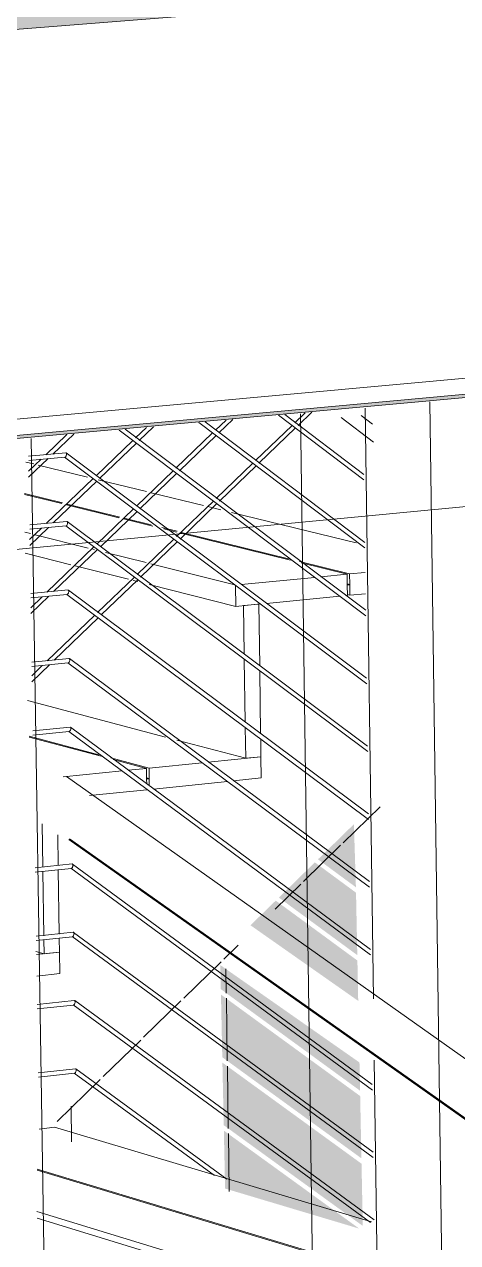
# Model space of a CAD drawing. Header units: inches. Extents: x 5690 to 5695, y -585 to 907.
# Drawn here: x 5690.4452 to 5690.4697, y 906.986 to 907.0548 of the extents above; entities that cross this region are included whole.
import ezdxf

# ---------------------------------------------------------------- set-up
doc = ezdxf.new("R2010")
doc.units = ezdxf.units.IN
doc.header["$MEASUREMENT"] = 0
for name, color, linetype, lineweight in [('A-CLNG', 13, 'Continuous', 13), ('A-DOOR-FRAM', 31, 'Continuous', 9), ('A-FLOR-HRAL', 11, 'Continuous', 9), ('A-GLAZ-CURT', 52, 'Continuous', 9), ('A-GLAZ-CWMG', 51, 'Continuous', 9), ('A-ROOF', 132, 'Continuous', 13), ('A-WALL', 113, 'Continuous', 13), ('A-WALL-PATT-1', 111, 'Continuous', 9), ('G-ANNO-SYMB-1', 111, 'Continuous', 9), ('S-BEAM', 12, 'Continuous', 9), ('S-STRS', 31, 'Continuous', 9)]:
    doc.layers.add(name, color=color, linetype=linetype, lineweight=lineweight)
doc.layers.add('A-DOOR-1', color=31, linetype='Continuous', lineweight=13, transparency=0.75)

# ---------------------------------------------------------------- blocks, each defined once
blk = doc.blocks.new('FP_21-3D View 1')
at = {"layer": 'A-WALL-PATT-1'}
for p, q in [((5690.461039, 907.013787), (5690.460767, 907.032837)), ((5690.461508, 906.980834), (5690.461039, 907.013787)), ((5690.461039, 907.013787), (5690.461039, 907.013787))]:
    blk.add_line(p, q, dxfattribs=at)

msp = doc.modelspace()

# ---------------------------------------------------------------- hatches: boundary and pattern name
at = {"layer": 'A-CLNG'}
msp.add_hatch(color=256, dxfattribs=at).paths.add_polyline_path([(5690.241927, 907.012843), (5690.577408, 907.04359), (5690.577405, 907.04376), (5690.24192, 907.013046)], flags=0)
at = {"layer": 'A-DOOR-1'}
h = msp.add_hatch(color=256, dxfattribs=at)
h.paths.add_polyline_path([(5690.464092, 906.986803), (5690.456445, 906.992338), (5690.456515, 906.989067), (5690.463715, 906.986915)], flags=0)
h.paths.add_polyline_path([(5690.464295, 906.986955), (5690.464223, 906.990469), (5690.456363, 906.996178), (5690.456438, 906.992644), (5690.463877, 906.987257)], flags=0)
h.paths.add_polyline_path([(5690.464217, 906.990773), (5690.464146, 906.99429), (5690.456281, 907.000022), (5690.456356, 906.996484), (5690.463529, 906.991273)], flags=0)
h.paths.add_polyline_path([(5690.464139, 906.994595), (5690.464107, 906.996189), (5690.456245, 907.00169), (5690.456274, 907.000329), (5690.463505, 906.995057)], flags=0)
h.paths.add_polyline_path([(5690.464036, 906.999666), (5690.46399, 907.001945), (5690.459376, 907.00533), (5690.457951, 907.003937), (5690.46364, 906.999944)], flags=0)
h.paths.add_polyline_path([(5690.463984, 907.002251), (5690.463912, 907.005778), (5690.461586, 907.007491), (5690.459553, 907.005503), (5690.463458, 907.002637)], flags=0)
h.paths.add_polyline_path([(5690.463906, 907.006085), (5690.463792, 907.009647), (5690.461763, 907.007663), (5690.463435, 907.006432)], flags=0)
at = {"layer": 'A-ROOF'}
msp.add_hatch(color=256, dxfattribs=at).paths.add_polyline_path([(5690.241044, 907.038428), (5690.577333, 907.065046), (5690.55112, 907.06933), (5690.420434, 907.059463), (5690.414613, 907.059471), (5690.413869, 907.058833), (5690.41359, 907.058833), (5690.41372, 907.058956), (5690.408205, 907.058539), (5690.353895, 907.070244), (5690.353445, 907.071359), (5690.222335, 907.062604), (5690.222376, 907.062075), (5690.210708, 907.061293), (5690.208518, 907.061953), (5690.17614, 907.059795), (5690.239454, 907.038952)], flags=0)

# ---------------------------------------------------------------- linework, layer by layer
at = {"layer": 'A-CLNG'}
for p, q in [((5690.241885, 907.014059), (5690.577405, 907.04461)), ((5690.577408, 907.04359), (5690.241927, 907.012843))]:
    msp.add_line(p, q, dxfattribs=at)
at = {"layer": 'A-DOOR-FRAM'}
msp.add_line((5690.447843, 906.991713), (5690.447812, 906.993716), dxfattribs=at)
at = {"layer": 'A-FLOR-HRAL'}
for p, q in [((5690.455964, 907.031897), (5690.456568, 907.032477)), ((5690.456955, 907.032512), (5690.456161, 907.031749)), ((5690.464356, 907.0291), (5690.459533, 907.032751)), ((5690.459894, 907.032784), (5690.464352, 907.029409)), ((5690.460448, 907.032324), (5690.461032, 907.032886)), ((5690.461418, 907.032921), (5690.460643, 907.032176)), ((5690.464892, 907.031235), (5690.46307, 907.032617)), ((5690.464848, 907.032247), (5690.464207, 907.032734)), ((5690.464463, 907.021421), (5690.450536, 907.031897)), ((5690.450866, 907.031956), (5690.464459, 907.021729)), ((5690.451459, 907.031468), (5690.452082, 907.032065)), ((5690.452471, 907.032101), (5690.451656, 907.03132)), ((5690.453735, 907.029756), (5690.455811, 907.03175)), ((5690.46441, 907.025259), (5690.455029, 907.032338)), ((5690.455391, 907.032371), (5690.464406, 907.025567)), ((5690.458228, 907.030188), (5690.460296, 907.032178)), ((5690.460492, 907.03203), (5690.458424, 907.030041)), ((5690.446382, 907.030512), (5690.447574, 907.031652)), ((5690.447964, 907.031688), (5690.446773, 907.030548)), ((5690.44923, 907.029331), (5690.451305, 907.03132)), ((5690.451502, 907.031172), (5690.449427, 907.029184)), ((5690.456008, 907.031602), (5690.453931, 907.029608)), ((5690.445413, 907.030435), (5690.447519, 907.03063)), ((5690.447468, 907.030379), (5690.445417, 907.03019)), ((5690.464517, 907.017585), (5690.447448, 907.030384)), ((5690.447528, 907.030629), (5690.447512, 907.030628)), ((5690.447539, 907.030624), (5690.464512, 907.017893)), ((5690.44541, 907.029582), (5690.446121, 907.030262)), ((5690.446511, 907.030298), (5690.445416, 907.029249)), ((5690.456004, 907.028048), (5690.458076, 907.030042)), ((5690.458272, 907.029894), (5690.4562, 907.027901)), ((5690.446409, 907.026628), (5690.449064, 907.029173)), ((5690.449261, 907.029025), (5690.446799, 907.026665)), ((5690.4515, 907.02761), (5690.453581, 907.029608)), ((5690.453778, 907.029461), (5690.451697, 907.027463)), ((5690.453775, 907.025904), (5690.455851, 907.027901)), ((5690.456047, 907.027754), (5690.453972, 907.025757)), ((5690.449272, 907.02547), (5690.451346, 907.027462)), ((5690.451543, 907.027315), (5690.449469, 907.025323)), ((5690.44547, 907.025729), (5690.446148, 907.026378)), ((5690.445474, 907.026553), (5690.447579, 907.026752)), ((5690.446538, 907.026414), (5690.445476, 907.025396)), ((5690.447528, 907.026501), (5690.445478, 907.026307)), ((5690.46457, 907.013752), (5690.447508, 907.026507)), ((5690.447588, 907.026751), (5690.447572, 907.02675)), ((5690.447599, 907.026746), (5690.464566, 907.01406)), ((5690.451541, 907.023755), (5690.453622, 907.025756)), ((5690.453818, 907.025609), (5690.451739, 907.023608)), ((5690.446435, 907.022747), (5690.449106, 907.025311)), ((5690.449304, 907.025164), (5690.446826, 907.022784)), ((5690.449314, 907.021612), (5690.451387, 907.023607)), ((5690.445535, 907.022674), (5690.447639, 907.022877)), ((5690.447648, 907.022876), (5690.447632, 907.022875)), ((5690.447659, 907.022871), (5690.464619, 907.010229)), ((5690.451585, 907.02346), (5690.449511, 907.021465)), ((5690.445531, 907.021878), (5690.446174, 907.022496)), ((5690.446565, 907.022533), (5690.445536, 907.021546)), ((5690.447588, 907.022626), (5690.445539, 907.022428)), ((5690.464623, 907.009922), (5690.447568, 907.022631)), ((5690.446461, 907.018868), (5690.449148, 907.021453)), ((5690.449346, 907.021306), (5690.446864, 907.018917)), ((5690.445596, 907.018797), (5690.447698, 907.019004)), ((5690.447648, 907.018754), (5690.4456, 907.018551)), ((5690.464677, 907.006095), (5690.447628, 907.018759)), ((5690.447708, 907.019003), (5690.447692, 907.019003)), ((5690.447718, 907.018999), (5690.464672, 907.006402)), ((5690.445591, 907.018031), (5690.446187, 907.018604)), ((5690.446591, 907.018655), (5690.445597, 907.017698)), ((5690.445656, 907.014923), (5690.447758, 907.015135)), ((5690.447709, 907.014884), (5690.44566, 907.014678)), ((5690.46473, 907.00227), (5690.447688, 907.014889)), ((5690.447768, 907.015134), (5690.447752, 907.015133)), ((5690.447778, 907.015129), (5690.464726, 907.002576)), ((5690.445778, 907.007184), (5690.447877, 907.007404)), ((5690.447829, 907.007153), (5690.445782, 907.006938)), ((5690.464836, 906.994629), (5690.447808, 907.007159)), ((5690.447887, 907.007403), (5690.447871, 907.007403)), ((5690.447897, 907.007399), (5690.464832, 906.994935)), ((5690.445838, 907.003318), (5690.447937, 907.003543)), ((5690.447957, 907.003537), (5690.464885, 906.991118)), ((5690.447889, 907.003292), (5690.445842, 907.003073)), ((5690.464889, 906.990813), (5690.447868, 907.003297)), ((5690.445899, 906.999456), (5690.447996, 906.999684)), ((5690.447949, 906.999433), (5690.445903, 906.99921)), ((5690.464734, 906.987151), (5690.447928, 906.999439)), ((5690.448007, 906.999683), (5690.447991, 906.999683)), ((5690.448017, 906.999679), (5690.464938, 906.987303)), ((5690.445959, 906.995596), (5690.448056, 906.995829)), ((5690.448009, 906.995578), (5690.445963, 906.99535)), ((5690.455908, 906.98981), (5690.447988, 906.995583)), ((5690.448066, 906.995827), (5690.44805, 906.995827)), ((5690.448076, 906.995823), (5690.456617, 906.989597))]:
    msp.add_line(p, q, dxfattribs=at)
for points in [[(5690.447467, 907.030379, 0), (5690.447474, 907.03038, 0), (5690.447491, 907.030389, 0), (5690.447508, 907.030406, 0), (5690.447525, 907.03043, 0), (5690.447539, 907.030458, 0), (5690.44755, 907.03049, 0)], [(5690.44755, 907.03049, 0), (5690.447557, 907.030523, 0), (5690.44756, 907.030554, 0), (5690.447558, 907.030582, 0), (5690.447552, 907.030605, 0), (5690.447542, 907.030621, 0), (5690.447538, 907.030624, 0)], [(5690.447527, 907.026501, 0), (5690.447534, 907.026502, 0), (5690.447551, 907.026511, 0), (5690.447568, 907.026528, 0), (5690.447585, 907.026551, 0), (5690.447599, 907.02658, 0), (5690.44761, 907.026612, 0)], [(5690.44761, 907.026612, 0), (5690.447617, 907.026645, 0), (5690.44762, 907.026676, 0), (5690.447618, 907.026704, 0), (5690.447612, 907.026727, 0), (5690.447602, 907.026743, 0), (5690.447598, 907.026746, 0)], [(5690.44767, 907.022736, 0), (5690.447677, 907.022769, 0), (5690.44768, 907.022801, 0), (5690.447678, 907.022829, 0), (5690.447672, 907.022852, 0), (5690.447662, 907.022868, 0), (5690.447658, 907.022871, 0)], [(5690.447587, 907.022626, 0), (5690.447594, 907.022627, 0), (5690.447611, 907.022636, 0), (5690.447628, 907.022653, 0), (5690.447645, 907.022676, 0), (5690.447659, 907.022705, 0), (5690.44767, 907.022736, 0)], [(5690.447648, 907.018753, 0), (5690.447653, 907.018754, 0), (5690.447671, 907.018763, 0), (5690.447688, 907.01878, 0), (5690.447705, 907.018803, 0), (5690.447719, 907.018832, 0), (5690.44773, 907.018864, 0)], [(5690.44773, 907.018864, 0), (5690.447737, 907.018896, 0), (5690.44774, 907.018928, 0), (5690.447738, 907.018956, 0), (5690.447732, 907.018979, 0), (5690.447722, 907.018995, 0), (5690.447718, 907.018999, 0)], [(5690.447708, 907.014884, 0), (5690.447713, 907.014885, 0), (5690.447731, 907.014894, 0), (5690.447748, 907.01491, 0), (5690.447765, 907.014934, 0), (5690.447779, 907.014962, 0), (5690.44779, 907.014994, 0)], [(5690.44779, 907.014994, 0), (5690.447797, 907.015027, 0), (5690.4478, 907.015058, 0), (5690.447798, 907.015086, 0), (5690.447792, 907.015109, 0), (5690.447781, 907.015126, 0), (5690.447777, 907.015129, 0)], [(5690.447833, 907.007154, 0), (5690.44785, 907.007162, 0), (5690.447868, 907.007179, 0), (5690.447884, 907.007202, 0), (5690.447899, 907.007231, 0), (5690.44791, 907.007262, 0)], [(5690.44791, 907.007262, 0), (5690.447917, 907.007295, 0), (5690.44792, 907.007327, 0), (5690.447918, 907.007355, 0), (5690.447911, 907.007378, 0), (5690.447901, 907.007395, 0), (5690.447897, 907.007398, 0)], [(5690.447969, 907.003401, 0), (5690.447977, 907.003434, 0), (5690.447979, 907.003465, 0), (5690.447977, 907.003494, 0), (5690.447971, 907.003517, 0), (5690.447961, 907.003533, 0), (5690.447947, 907.003542, 0), (5690.447931, 907.003542, 0)], [(5690.447893, 907.003292, 0), (5690.44791, 907.003301, 0), (5690.447928, 907.003317, 0), (5690.447944, 907.003341, 0), (5690.447958, 907.003369, 0), (5690.447969, 907.003401, 0)], [(5690.447953, 906.999434, 0), (5690.44797, 906.999442, 0), (5690.447987, 906.999459, 0), (5690.448004, 906.999482, 0), (5690.448018, 906.99951, 0), (5690.448029, 906.999542, 0)], [(5690.448029, 906.999542, 0), (5690.448036, 906.999575, 0), (5690.448039, 906.999606, 0), (5690.448037, 906.999635, 0), (5690.448031, 906.999658, 0), (5690.44802, 906.999675, 0), (5690.448016, 906.999679, 0)], [(5690.448012, 906.995578, 0), (5690.44803, 906.995586, 0), (5690.448047, 906.995603, 0), (5690.448064, 906.995626, 0), (5690.448078, 906.995654, 0), (5690.448089, 906.995686, 0)], [(5690.448089, 906.995686, 0), (5690.448096, 906.995719, 0), (5690.448099, 906.99575, 0), (5690.448097, 906.995779, 0), (5690.44809, 906.995802, 0), (5690.44808, 906.995819, 0), (5690.448075, 906.995823, 0)]]:
    msp.add_polyline3d(points, dxfattribs=at)
at = {"layer": 'A-GLAZ-CWMG'}
for p, q in [((5690.464429, 907.033155), (5690.464893, 906.999787)), ((5690.468088, 907.033503), (5690.469518, 906.928154)), ((5690.447231, 906.924822), (5690.445562, 907.031437)), ((5690.464942, 906.99631), (5690.465391, 906.963977))]:
    msp.add_line(p, q, dxfattribs=at)
at = {"layer": 'A-ROOF'}
for p, q in [((5690.241044, 907.038428), (5690.577712, 907.065076)), ((5690.577785, 907.043795), (5690.24192, 907.013046))]:
    msp.add_line(p, q, dxfattribs=at)
at = {"layer": 'A-WALL'}
for p, q in [((5690.456562, 907.001474), (5690.456582, 907.000108)), ((5690.456586, 906.999814), (5690.456638, 906.996276)), ((5690.456643, 906.995983), (5690.456695, 906.992449)), ((5690.456699, 906.992169), (5690.456747, 906.988894))]:
    msp.add_line(p, q, dxfattribs=at)
at = {"layer": 'G-ANNO-SYMB-1'}
msp.add_line((5690.612004, 907.041068), (5690.35011, 907.016179), dxfattribs=at)
at = {"layer": 'S-BEAM'}
for p, q in [((5690.47056, 906.996054), (5690.447553, 907.012351)), ((5690.470512, 906.992665), (5690.447692, 907.008782)), ((5690.447725, 907.00883), (5690.470639, 906.992645))]:
    msp.add_line(p, q, dxfattribs=at)
at = {"layer": 'S-STRS'}
for p, q in [((5690.445253, 907.030106), (5690.445705, 907.029995)), ((5690.445955, 907.029934), (5690.448739, 907.029253)), ((5690.449334, 907.029107), (5690.452079, 907.028435)), ((5690.445178, 907.028326), (5690.447334, 907.027792)), ((5690.45233, 907.028373), (5690.455291, 907.027648)), ((5690.445177, 907.028278), (5690.447294, 907.027754)), ((5690.447547, 907.027692), (5690.45052, 907.026956)), ((5690.447587, 907.02773), (5690.45056, 907.026994)), ((5690.450813, 907.026932), (5690.452337, 907.026555)), ((5690.455543, 907.027587), (5690.456279, 907.027407)), ((5690.456879, 907.02726), (5690.463915, 907.025537)), ((5690.450774, 907.026893), (5690.452436, 907.026482)), ((5690.452948, 907.026404), (5690.453803, 907.026192)), ((5690.453047, 907.026331), (5690.453764, 907.026153)), ((5690.445195, 907.026142), (5690.44552, 907.02606)), ((5690.445777, 907.025996), (5690.448783, 907.025243)), ((5690.454018, 907.02609), (5690.460202, 907.02456)), ((5690.454057, 907.026129), (5690.460096, 907.024635)), ((5690.445213, 907.024957), (5690.44779, 907.024307)), ((5690.44904, 907.025179), (5690.449133, 907.025155)), ((5690.449758, 907.024999), (5690.452064, 907.024421)), ((5690.448046, 907.024242), (5690.451058, 907.023483)), ((5690.452322, 907.024357), (5690.457065, 907.023168)), ((5690.460712, 907.024483), (5690.46355, 907.023781)), ((5690.460818, 907.024408), (5690.463407, 907.023767)), ((5690.461581, 907.02359), (5690.457431, 907.023189)), ((5690.463407, 907.023767), (5690.461924, 907.023623)), ((5690.463415, 907.023177), (5690.463407, 907.023767)), ((5690.464424, 907.023865), (5690.46355, 907.023781)), ((5690.46355, 907.023781), (5690.463558, 907.02319)), ((5690.451316, 907.023418), (5690.451593, 907.023348)), ((5690.452223, 907.023189), (5690.457126, 907.021952)), ((5690.457109, 907.023136), (5690.457126, 907.021952)), ((5690.463409, 907.023227), (5690.463558, 907.02319)), ((5690.463558, 907.02319), (5690.463415, 907.023177)), ((5690.463416, 907.023156), (5690.463558, 907.02317)), ((5690.463424, 907.022566), (5690.463416, 907.023156)), ((5690.463558, 907.02317), (5690.463566, 907.02258)), ((5690.458858, 907.022121), (5690.462995, 907.022524)), ((5690.463336, 907.022557), (5690.463424, 907.022566)), ((5690.463417, 907.022617), (5690.463566, 907.02258)), ((5690.463566, 907.02258), (5690.464441, 907.022665)), ((5690.457126, 907.021952), (5690.458512, 907.022087)), ((5690.458418, 907.022078), (5690.457557, 907.021994)), ((5690.457557, 907.021994), (5690.457597, 907.019252)), ((5690.458468, 907.0186), (5690.458418, 907.022078)), ((5690.457601, 907.018956), (5690.457653, 907.015403)), ((5690.458524, 907.014754), (5690.458472, 907.018305)), ((5690.445342, 907.016633), (5690.453146, 907.014572)), ((5690.445446, 907.014622), (5690.449387, 907.01357)), ((5690.44545, 907.014568), (5690.449509, 907.013485)), ((5690.457657, 907.015108), (5690.457682, 907.013374)), ((5690.453797, 907.0144), (5690.457682, 907.013374)), ((5690.458543, 907.013461), (5690.458528, 907.01446)), ((5690.450051, 907.013393), (5690.452216, 907.012815)), ((5690.450194, 907.013302), (5690.452072, 907.012801)), ((5690.458543, 907.013461), (5690.455563, 907.013157)), ((5690.457682, 907.013374), (5690.458543, 907.013461)), ((5690.45856, 907.012259), (5690.458543, 907.013461)), ((5690.450696, 907.01266), (5690.447357, 907.012319)), ((5690.452072, 907.012801), (5690.451043, 907.012696)), ((5690.45208, 907.012208), (5690.452072, 907.012801)), ((5690.455217, 907.013122), (5690.452216, 907.012815)), ((5690.452216, 907.012815), (5690.452225, 907.012222)), ((5690.452074, 907.012263), (5690.452225, 907.012222)), ((5690.452225, 907.012222), (5690.45208, 907.012208)), ((5690.452081, 907.012187), (5690.452225, 907.012202)), ((5690.452085, 907.011922), (5690.452081, 907.012187)), ((5690.452168, 907.012217), (5690.452225, 907.012202)), ((5690.452225, 907.012202), (5690.452231, 907.011813)), ((5690.452474, 907.011634), (5690.456643, 907.012062)), ((5690.456987, 907.012098), (5690.45856, 907.012259)), ((5690.448851, 907.011261), (5690.45209, 907.011594)), ((5690.465273, 907.010632), (5690.463182, 907.008595)), ((5690.446175, 907.009675), (5690.446214, 907.007214)), ((5690.447084, 907.007305), (5690.447057, 907.009052)), ((5690.463044, 907.00846), (5690.460945, 907.006415)), ((5690.446217, 907.006989), (5690.446274, 907.00335)), ((5690.447144, 907.003443), (5690.447088, 907.00708)), ((5690.460793, 907.006266), (5690.459336, 907.004847)), ((5690.446278, 907.003126), (5690.44629, 907.002326)), ((5690.44716, 907.00242), (5690.447148, 907.003218)), ((5690.445825, 907.002458), (5690.44629, 907.002326)), ((5690.44716, 907.00242), (5690.44585, 907.002279)), ((5690.44629, 907.002326), (5690.44716, 907.00242)), ((5690.447179, 907.001212), (5690.44716, 907.00242)), ((5690.457252, 907.002815), (5690.456443, 907.002027)), ((5690.456288, 907.001876), (5690.454177, 906.999819)), ((5690.445869, 907.001071), (5690.447179, 907.001212)), ((5690.454022, 906.999668), (5690.451913, 906.997613)), ((5690.451745, 906.997449), (5690.449628, 906.995386)), ((5690.449459, 906.995222), (5690.447022, 906.992847)), ((5690.446003, 906.992426), (5690.446879, 906.992525)), ((5690.464785, 906.987189), (5690.446879, 906.992525)), ((5690.46501, 906.984339), (5690.445895, 906.990109)), ((5690.465003, 906.984404), (5690.445897, 906.990169)), ((5690.461105, 906.983124), (5690.445881, 906.98777)), ((5690.460203, 906.983016), (5690.445888, 906.987393))]:
    msp.add_line(p, q, dxfattribs=at)

# ---------------------------------------------------------------- block references
at = {"layer": 'A-GLAZ-CURT'}
msp.add_blockref('FP_21-3D View 1', (0, 0), dxfattribs=at)

doc.saveas('drawing.dxf')
